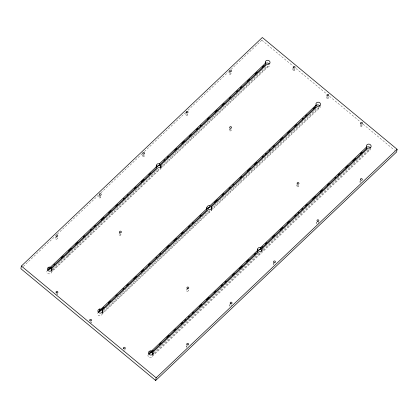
<?xml version="1.0" encoding="UTF-8"?>
<svg xmlns="http://www.w3.org/2000/svg" width="418" height="418" viewBox="0 0 418 418"><rect width="100%" height="100%" fill="white"/><g stroke="black" fill="none" stroke-linecap="round" stroke-linejoin="round"><path stroke-width="0.31" stroke-dasharray="2.09 1.57" d="M51.691 271.219L51.513 272.337A2.362 2.074 10 0 1 48.431 273.753A2.362 2.074 10 0 1 47.109 270.801M111.946 302.674L208.201 211.377L209.408 211.482L102.232 313.134L102.055 314.252A2.362 2.074 10 0 1 99.27 315.752A2.362 2.074 10 0 1 97.451 313.218M160.7 167.827L159.974 169.886L158.704 170.466L51.534 272.113M148.197 354.626A2.362 2.074 10 0 0 149.519 357.578A2.362 2.074 10 0 0 152.601 356.162L260.043 254.259A2.362 2.074 10 0 0 261.611 252.77L369.052 150.861A2.362 2.074 10 0 0 370.667 148.834M102.076 314.028L209.251 212.375L210.52 211.795L211.085 210.63L318.511 108.952A2.362 2.074 10 0 0 320.125 106.924M55.437 238.129L55.625 237.058M57.276 238.542A0.946 0.831 10 0 0 56.064 237.534A0.946 0.831 10 0 0 55.73 238.934A0.946 0.831 10 0 0 57.276 238.542L57.47 237.471M57.496 294.549L57.684 293.478M67.998 256.208L68.374 254.066M98.857 196.946L99.045 195.875M100.701 197.359A0.946 0.831 10 0 0 99.484 196.35A0.946 0.831 10 0 0 99.15 197.751A0.946 0.831 10 0 0 100.701 197.359L100.984 195.755M91.093 323.025L91.281 321.954M119.057 234.446L119.245 233.375M120.901 234.859A0.946 0.831 10 0 0 119.684 233.85A0.946 0.831 10 0 0 119.349 235.245A0.946 0.831 10 0 0 120.901 234.859L121.089 233.787M142.277 155.762L142.465 154.691M144.121 156.175A0.946 0.831 10 0 0 142.904 155.172A0.946 0.831 10 0 0 142.569 156.567A0.946 0.831 10 0 0 144.121 156.175L144.403 154.571M124.883 350.43L125.071 349.359M158.704 170.466L158.861 169.572L157.899 169.551M185.696 114.579L185.885 113.508M187.541 114.997A0.946 0.831 10 0 0 186.323 113.989A0.946 0.831 10 0 0 185.994 115.384A0.946 0.831 10 0 0 187.541 114.997L187.729 113.921M152.601 356.162L152.779 355.044L259.949 253.397L258.742 253.292L153.996 352.64M186.444 290.327L186.637 289.256M188.288 290.74A0.946 0.831 10 0 0 187.071 289.731A0.946 0.831 10 0 0 186.741 291.132A0.946 0.831 10 0 0 188.288 290.74L188.476 289.669M229.116 73.401L229.31 72.324M230.961 73.814A0.946 0.831 10 0 0 229.743 72.805A0.946 0.831 10 0 0 229.414 74.2A0.946 0.831 10 0 0 230.961 73.814L231.149 72.737M209.251 212.375L209.617 210.291M186.287 346.637L186.475 345.566M211.069 210.855L211.445 208.713M229.236 129.941L229.43 128.869M231.081 130.353A0.946 0.831 10 0 0 229.863 129.345A0.946 0.831 10 0 0 229.534 130.74A0.946 0.831 10 0 0 231.081 130.353L231.269 129.282M231.076 69.378L261.846 40.191L262.034 39.12M160.543 168.72L267.719 67.073L267.875 66.18L266.668 66.075M229.707 305.453L229.895 304.382M231.551 305.866L231.739 304.795M259.792 254.29L260.158 252.206M292.736 69.712L293.117 67.57M294.58 70.125A0.946 0.831 10 0 0 293.363 69.116A0.946 0.831 10 0 0 293.034 70.517A0.946 0.831 10 0 0 294.58 70.125L294.768 69.054M273.126 264.27L273.315 263.199M296.628 185.822L296.817 184.751M298.473 186.235A0.946 0.831 10 0 0 297.255 185.226A0.946 0.831 10 0 0 296.921 186.627A0.946 0.831 10 0 0 298.473 186.235L298.661 185.164M318.26 108.983L318.626 106.898M326.432 97.655L326.62 96.579M328.276 98.068A0.946 0.831 10 0 0 327.059 97.06A0.946 0.831 10 0 0 326.73 98.455A0.946 0.831 10 0 0 328.276 98.068L328.558 96.459M316.546 223.087L316.734 222.015M318.391 223.499L318.673 221.89M360.128 125.593L360.316 124.522M361.972 126.006A0.946 0.831 10 0 0 360.755 124.998A0.946 0.831 10 0 0 360.42 126.398A0.946 0.831 10 0 0 361.972 126.006L362.349 123.864M359.966 181.903L360.154 180.832M368.801 150.898L369.167 148.808M23.267 266.48L54.983 236.395M57.35 234.153L98.533 195.091M100.9 192.844L142.083 153.782M144.45 151.541L185.634 112.479M188.001 110.232L228.709 71.619M52.908 268.816L157.184 169.917M161.918 165.423L242.602 88.898M243.077 88.449L266.198 66.519M52.637 270.326L158.861 169.572M161.176 167.378L267.875 66.18M103.45 310.731L111.475 303.123M211.989 207.783L239.827 181.381M240.303 180.931L317.21 107.985L318.417 108.09L211.247 209.737M263.006 249.248L342.274 174.066M342.744 173.616L367.751 149.9L368.958 149.999L261.788 251.652M267.719 67.073L267.969 67.042A2.362 2.074 10 0 0 269.537 65.553M261.846 40.191L292.913 65.95M295.918 68.447L326.479 93.789M329.488 96.281L360.05 121.628M363.059 124.12L394.623 150.297M186.58 347.436A0.946 0.831 10 0 1 186.59 346.188A0.946 0.831 10 0 1 187.995 346.417M273.262 264.902A0.946 0.831 10 0 1 274.673 263.883M317.278 224.1A0.946 0.831 10 0 1 316.692 222.794A0.946 0.831 10 0 1 318.255 222.867M360.462 182.838A0.946 0.831 10 0 1 360.112 181.611A0.946 0.831 10 0 1 361.518 181.516M229.999 306.253A0.946 0.831 10 0 1 230.015 305.004A0.946 0.831 10 0 1 231.415 305.234M56.425 294.047A0.946 0.831 10 0 1 57.37 294.653M90.366 322.012A0.946 0.831 10 0 1 91.114 322.811M123.242 351.355A0.946 0.831 10 0 1 123.08 351.188"/><path stroke-width="0.63" d="M21.37 266.041L20.9 268.722L155.679 380.49L396.63 151.959L397.1 149.278L262.321 37.51L21.37 266.041L156.154 377.809L155.679 380.49M47.453 270.368A2.362 2.074 10 0 1 48.478 269.819L49.199 267.102M48.885 268.894L50.092 268.993L50.406 267.206L156.567 166.516L156.389 165.23A2.362 2.074 10 0 1 157.957 163.741L159.415 163.814L265.576 63.123L265.399 61.838A2.362 2.074 10 0 1 269.27 60.866A2.362 2.074 10 0 1 268.44 64.356L266.982 64.288L160.82 164.979L160.726 167.513M160.82 164.979C161.771 166.672 159.571 168.412 157.973 167.681L51.811 268.372L51.717 270.906M51.795 270.624L52.004 269.432M98 312.277A2.362 2.074 10 0 1 99.019 311.729L99.74 309.017M99.427 310.804L100.633 310.908L100.947 309.121L207.109 208.425C206.158 206.732 208.357 204.992 209.956 205.729L316.123 105.033L315.945 103.748A2.362 2.074 10 0 1 319.817 102.781A2.362 2.074 10 0 1 318.981 106.271L317.523 106.198L211.362 206.889L211.273 209.423M211.362 206.889C212.313 208.587 210.113 210.327 208.514 209.59L102.353 310.287L102.149 312.277M102.337 312.539L102.551 311.347M156.16 166.646L156.369 165.455M50.092 268.993L156.254 168.302L156.567 166.516M156.118 167.409A2.362 2.074 10 0 1 157.487 166.427L157.894 165.497L159.101 165.601L265.263 64.91L265.576 63.123M159.101 165.601L159.415 163.814M160.805 167.231L161.019 166.04M148.542 354.192A2.362 2.074 10 0 1 149.56 353.644L150.281 350.927M149.968 352.714L151.175 352.818L151.488 351.031L257.655 250.34C256.699 248.642 258.899 246.907 260.503 247.639L366.664 146.948L366.487 145.663A2.362 2.074 10 0 1 370.358 144.691A2.362 2.074 10 0 1 369.522 148.181L368.07 148.113L261.903 248.804L261.814 251.338M261.903 248.804L262.081 250.089A2.362 2.074 10 0 1 260.513 251.573L259.055 251.505L152.894 352.196L152.805 354.73M152.883 354.448L153.093 353.257M206.701 208.561L206.915 207.37M100.633 310.908L206.795 210.217L207.109 208.425M206.664 209.319L208.279 208.305L208.436 207.412L209.643 207.516L315.804 106.82L316.123 105.033M209.643 207.516L209.956 205.729M265.169 63.254L265.383 62.063M257.248 250.471L257.457 249.28M151.175 352.818L257.336 252.127L257.655 250.34M257.206 251.234L258.82 250.215L258.977 249.321L260.184 249.426L366.351 148.735L366.664 146.948M260.184 249.426L260.503 247.639M48.728 269.788L51.56 267.097M53.917 264.86L54.862 263.962M61.002 258.141L63.364 255.905M68.557 250.978L71.389 248.292M75.637 244.264L77.999 242.022M83.192 237.095L84.608 235.752M90.272 230.381L91.218 229.482M94.05 226.796L95.466 225.454M101.13 220.082L103.962 217.391M108.685 212.914L111.047 210.677M115.765 206.199L117.657 204.407M123.32 199.036L124.266 198.137M127.098 195.452L128.044 194.558M134.178 188.732L136.069 186.945M141.263 182.018L144.095 179.332M148.818 174.855L150.705 173.062M157.738 166.39L158.678 165.497M163.872 160.569L164.817 159.676M167.179 157.434L168.595 156.092M174.734 150.271L176.621 148.479M181.814 143.557L184.646 140.866M189.37 136.388L191.256 134.601M196.45 129.674L197.866 128.331M200.227 126.09L201.173 125.196M207.307 119.376L209.199 117.583M214.862 112.207L217.224 109.971M221.948 105.493L224.304 103.251M229.498 98.329L230.914 96.986M236.583 91.61L237.523 90.716M240.36 88.031L241.776 86.683M247.44 81.311L249.802 79.07M254.996 74.148L257.352 71.906M262.076 67.429L263.962 65.636M99.27 311.697L100.21 310.804M101.156 309.905L103.988 307.22M108.241 303.191L110.598 300.95M115.791 296.022L117.207 294.68M122.876 289.308L123.817 288.415M126.654 285.724L128.54 283.932M133.734 279.01L136.566 276.324M141.289 271.846L143.646 269.605M148.369 265.127L150.255 263.335M155.924 257.963L156.865 257.065M159.702 254.379L160.643 253.486M166.782 247.665L169.144 245.423M173.862 240.946L176.699 238.26M181.417 233.782L183.309 231.99M188.497 227.063L189.918 225.72M192.275 223.484L193.22 222.585M199.83 216.315L201.246 214.972M208.279 208.305L209.695 206.962M214.418 202.484L217.25 199.799M221.968 195.316L223.86 193.529M229.054 188.602L230.47 187.259M232.831 185.017L233.772 184.124M239.911 178.303L241.797 176.511M247.466 171.14L250.298 168.449M254.546 164.42L256.908 162.184M262.102 157.257L263.518 155.914M265.404 154.122L266.35 153.223M269.182 150.537L270.127 149.644M272.959 146.958L274.375 145.616M280.039 140.239L282.876 137.553M287.594 133.076L289.956 130.834M294.68 126.356L296.566 124.569M302.23 119.193L303.175 118.299M305.537 116.058L306.953 114.715M313.092 108.894L314.979 107.102M149.811 353.607L150.757 352.714M152.173 351.371L153.113 350.477M159.253 344.651L161.144 342.865M166.808 337.488L169.17 335.252M173.888 330.774L175.779 328.982M180.973 324.055L182.859 322.262M184.746 320.475L185.691 319.577M188.523 316.891L189.469 315.992M192.301 313.307L193.717 311.964M199.386 306.593L201.742 304.351M206.466 299.873L209.298 297.188M214.021 292.71L215.907 290.918M221.101 285.99L222.517 284.648M224.879 282.411L226.295 281.068M232.434 275.248L234.32 273.456M239.514 268.528L242.346 265.843M246.594 261.814L248.956 259.573M254.149 254.646L255.565 253.303M258.82 250.215L260.236 248.872M261.652 247.529L262.598 246.636M265.43 243.945L266.846 242.602M272.515 237.231L274.872 234.989M280.065 230.067L282.902 227.376M287.15 223.348L289.512 221.112M294.7 216.184L296.122 214.842M298.008 213.049L298.954 212.156M301.786 209.465L302.731 208.572M305.563 205.886L307.449 204.094M312.643 199.167L315.475 196.481M320.198 192.003L322.56 189.762M327.278 185.284L329.17 183.497M334.834 178.12L335.779 177.227M338.136 174.985L339.557 173.642M345.691 167.822L348.053 165.585M352.776 161.108L355.608 158.417M360.326 153.939L362.218 152.152M156.154 377.809L397.1 149.278M50.406 267.206L48.948 267.139A2.362 2.074 10 0 0 48.117 270.629A2.362 2.074 10 0 0 51.989 269.657L51.811 268.372M100.947 309.121L99.489 309.048A2.362 2.074 10 0 0 98.658 312.539A2.362 2.074 10 0 0 102.53 311.567L102.353 310.287M151.488 351.031L150.031 350.958A2.362 2.074 10 0 0 149.2 354.454A2.362 2.074 10 0 0 153.072 353.482L152.894 352.196M366.351 148.735L366.126 147.988M265.132 64.017A2.362 2.074 10 0 1 269.202 63.975M366.215 147.836A2.362 2.074 10 0 1 368.493 146.791A2.362 2.074 10 0 1 370.552 148.296M315.674 105.926A2.362 2.074 10 0 1 317.952 104.881A2.362 2.074 10 0 1 320.01 106.386M119.82 232.565A0.946 0.831 10 0 0 121.372 232.178A0.946 0.831 10 0 0 120.154 231.17A0.946 0.831 10 0 0 119.82 232.565M99.625 195.07A0.946 0.831 10 0 0 101.172 194.678A0.946 0.831 10 0 0 99.954 193.67A0.946 0.831 10 0 0 99.625 195.07M186.465 112.703A0.946 0.831 10 0 0 188.011 112.311A0.946 0.831 10 0 0 186.799 111.303A0.946 0.831 10 0 0 186.465 112.703M143.045 153.887A0.946 0.831 10 0 0 144.591 153.495A0.946 0.831 10 0 0 143.379 152.486A0.946 0.831 10 0 0 143.045 153.887M230.475 303.572A0.946 0.831 10 0 0 232.021 303.186A0.946 0.831 10 0 0 230.804 302.177A0.946 0.831 10 0 0 230.475 303.572M229.884 71.52A0.946 0.831 10 0 0 231.436 71.128A0.946 0.831 10 0 0 230.219 70.125A0.946 0.831 10 0 0 229.884 71.52M273.894 262.389A0.946 0.831 10 0 0 275.441 262.002A0.946 0.831 10 0 0 274.229 260.994A0.946 0.831 10 0 0 273.894 262.389M187.05 344.756A0.946 0.831 10 0 0 188.602 344.369A0.946 0.831 10 0 0 187.384 343.361A0.946 0.831 10 0 0 187.05 344.756M56.32 292.793A0.946 0.831 10 0 0 57.872 292.407A0.946 0.831 10 0 0 56.655 291.398A0.946 0.831 10 0 0 56.32 292.793M327.2 95.774A0.946 0.831 10 0 0 328.747 95.388A0.946 0.831 10 0 0 327.534 94.379A0.946 0.831 10 0 0 327.2 95.774M360.734 180.022A0.946 0.831 10 0 0 362.286 179.636A0.946 0.831 10 0 0 361.068 178.627A0.946 0.831 10 0 0 360.734 180.022M56.2 236.254A0.946 0.831 10 0 0 57.752 235.862A0.946 0.831 10 0 0 56.534 234.853A0.946 0.831 10 0 0 56.2 236.254M123.712 348.675A0.946 0.831 10 0 0 125.264 348.288A0.946 0.831 10 0 0 124.047 347.28A0.946 0.831 10 0 0 123.712 348.675M317.314 221.206A0.946 0.831 10 0 0 318.861 220.819A0.946 0.831 10 0 0 317.649 219.811A0.946 0.831 10 0 0 317.314 221.206M187.212 288.446A0.946 0.831 10 0 0 188.764 288.059A0.946 0.831 10 0 0 187.546 287.051A0.946 0.831 10 0 0 187.212 288.446M90.016 320.737A0.946 0.831 10 0 0 91.568 320.345A0.946 0.831 10 0 0 90.351 319.336A0.946 0.831 10 0 0 90.016 320.737M297.397 183.941A0.946 0.831 10 0 0 298.943 183.554A0.946 0.831 10 0 0 297.731 182.546A0.946 0.831 10 0 0 297.397 183.941M360.896 123.718A0.946 0.831 10 0 0 362.443 123.326A0.946 0.831 10 0 0 361.23 122.317A0.946 0.831 10 0 0 360.896 123.718M293.504 67.831A0.946 0.831 10 0 0 295.056 67.444A0.946 0.831 10 0 0 293.838 66.436A0.946 0.831 10 0 0 293.504 67.831M230.004 128.06A0.946 0.831 10 0 0 231.556 127.673A0.946 0.831 10 0 0 230.339 126.664A0.946 0.831 10 0 0 230.004 128.06"/></g></svg>
